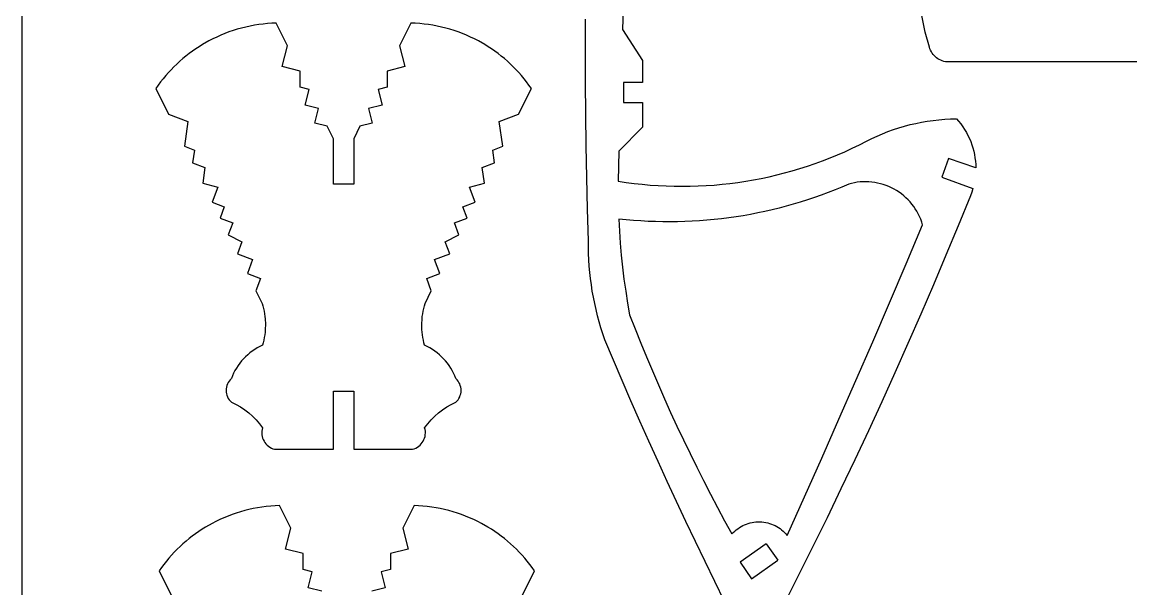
# Model space of a CAD drawing. Extents: x -322 to 322, y -250 to 250.
# Drawn here: x -322.5 to -149.4, y 1.4 to 89.7 of the extents above; entities that cross this region are included whole.
import ezdxf

# ---------------------------------------------------------------- set-up
doc = ezdxf.new("R2010")
doc.units = 0
doc.header["$MEASUREMENT"] = 0
doc.layers.get('0').update_dxf_attribs({"linetype": 'CONTINUOUS'})

msp = doc.modelspace()

# ---------------------------------------------------------------- linework, layer by layer
for p, q in [((-322.5, -249.5), (-322.5, 249.5)), ((-181.49, 88.2), (-183.92, 100.14)), ((-228.6, 93.36), (-228.78, 88.58)), ((-234.53, 85.28), (-234.52, 90.23)), ((-289.57, 88.43), (-290.22, 88.21)), ((-288.91, 88.63), (-289.57, 88.43)), ((-288.25, 88.82), (-288.91, 88.63)), ((-287.59, 88.98), (-288.25, 88.82)), ((-286.92, 89.13), (-287.59, 88.98)), ((-286.24, 89.26), (-286.92, 89.13)), ((-285.56, 89.36), (-286.24, 89.26)), ((-284.88, 89.45), (-285.56, 89.36)), ((-284.19, 89.52), (-284.88, 89.45)), ((-283.51, 89.57), (-284.19, 89.52)), ((-282.82, 89.59), (-283.51, 89.57)), ((-281.07, 86.06), (-282.82, 89.59)), ((-261.81, 89.59), (-263.56, 86.06)), ((-261.12, 89.57), (-261.81, 89.59)), ((-260.43, 89.52), (-261.12, 89.57)), ((-259.75, 89.45), (-260.43, 89.52)), ((-259.06, 89.36), (-259.75, 89.45)), ((-258.38, 89.26), (-259.06, 89.36)), ((-257.71, 89.13), (-258.38, 89.26)), ((-257.04, 88.98), (-257.71, 89.13)), ((-256.37, 88.82), (-257.04, 88.98)), ((-255.71, 88.63), (-256.37, 88.82)), ((-255.05, 88.43), (-255.71, 88.63)), ((-254.41, 88.21), (-255.05, 88.43)), ((-228.78, 88.58), (-225.66, 83.76)), ((-293.36, 86.81), (-294.35, 86.24)), ((-292.75, 87.12), (-293.36, 86.81)), ((-292.13, 87.42), (-292.75, 87.12)), ((-291.5, 87.7), (-292.13, 87.42)), ((-290.86, 87.96), (-291.5, 87.7)), ((-290.22, 88.21), (-290.86, 87.96)), ((-253.76, 87.96), (-254.41, 88.21)), ((-253.13, 87.7), (-253.76, 87.96)), ((-252.5, 87.42), (-253.13, 87.7)), ((-251.88, 87.12), (-252.5, 87.42)), ((-251.26, 86.81), (-251.88, 87.12)), ((-250.27, 86.24), (-251.26, 86.81)), ((-180.84, 85.84), (-181.49, 88.2)), ((-296.44, 84.83), (-296.93, 84.45)), ((-295.93, 85.21), (-296.44, 84.83)), ((-295.41, 85.56), (-295.93, 85.21)), ((-294.89, 85.91), (-295.41, 85.56)), ((-294.35, 86.24), (-294.89, 85.91)), ((-281.89, 82.82), (-281.07, 86.06)), ((-263.56, 86.06), (-262.73, 82.82)), ((-249.74, 85.91), (-250.27, 86.24)), ((-249.21, 85.56), (-249.74, 85.91)), ((-248.69, 85.21), (-249.21, 85.56)), ((-248.19, 84.83), (-248.69, 85.21)), ((-247.69, 84.45), (-248.19, 84.83)), ((-234.52, 80.34), (-234.53, 85.28)), ((-180.76, 85.59), (-180.84, 85.84)), ((-180.66, 85.35), (-180.76, 85.59)), ((-180.54, 85.12), (-180.66, 85.35)), ((-180.41, 84.91), (-180.54, 85.12)), ((-180.26, 84.71), (-180.41, 84.91)), ((-298.35, 83.21), (-298.81, 82.78)), ((-297.89, 83.64), (-298.35, 83.21)), ((-297.42, 84.05), (-297.89, 83.64)), ((-296.93, 84.45), (-297.42, 84.05)), ((-247.21, 84.05), (-247.69, 84.45)), ((-246.73, 83.64), (-247.21, 84.05)), ((-246.27, 83.21), (-246.73, 83.64)), ((-245.82, 82.78), (-246.27, 83.21)), ((-225.66, 83.76), (-225.66, 80.34)), ((-180.09, 84.52), (-180.26, 84.71)), ((-179.91, 84.34), (-180.09, 84.52)), ((-179.72, 84.18), (-179.91, 84.34)), ((-179.51, 84.04), (-179.72, 84.18)), ((-179.3, 83.91), (-179.51, 84.04)), ((-179.07, 83.8), (-179.3, 83.91)), ((-178.83, 83.71), (-179.07, 83.8)), ((-178.59, 83.63), (-178.83, 83.71)), ((-178.34, 83.58), (-178.59, 83.63)), ((-178.08, 83.55), (-178.34, 83.58)), ((-177.82, 83.54), (-178.08, 83.55)), ((-139.37, 83.54), (-177.82, 83.54)), ((-300.09, 81.4), (-300.49, 80.91)), ((-299.67, 81.87), (-300.09, 81.4)), ((-299.25, 82.33), (-299.67, 81.87)), ((-298.81, 82.78), (-299.25, 82.33)), ((-279.12, 82.11), (-281.89, 82.82)), ((-279.12, 79.61), (-279.12, 82.11)), ((-262.73, 82.82), (-265.51, 82.11)), ((-265.51, 82.11), (-265.51, 79.61)), ((-245.38, 82.33), (-245.82, 82.78)), ((-244.95, 81.87), (-245.38, 82.33)), ((-244.54, 81.4), (-244.95, 81.87)), ((-244.13, 80.91), (-244.54, 81.4)), ((-301.26, 79.92), (-301.62, 79.4)), ((-300.88, 80.42), (-301.26, 79.92)), ((-300.49, 80.91), (-300.88, 80.42)), ((-243.74, 80.42), (-244.13, 80.91)), ((-243.37, 79.92), (-243.74, 80.42)), ((-243, 79.4), (-243.37, 79.92)), ((-234.48, 75.4), (-234.52, 80.34)), ((-228.6, 80.34), (-228.6, 77.2)), ((-225.66, 80.34), (-228.6, 80.34)), ((-301.62, 79.4), (-299.64, 75.39)), ((-277.7, 79.25), (-279.12, 79.61)), ((-278.32, 76.79), (-277.7, 79.25)), ((-265.51, 79.61), (-266.93, 79.25)), ((-266.93, 79.25), (-266.3, 76.79)), ((-244.99, 75.39), (-243, 79.4)), ((-276.22, 76.26), (-278.32, 76.79)), ((-276.79, 74), (-276.22, 76.26)), ((-266.3, 76.79), (-268.41, 76.26)), ((-268.41, 76.26), (-267.83, 74)), ((-228.6, 77.2), (-225.66, 77.2)), ((-225.66, 77.2), (-225.66, 73.35)), ((-299.64, 75.39), (-296.63, 74.27)), ((-248, 74.27), (-244.99, 75.39)), ((-234.42, 70.45), (-234.48, 75.4)), ((-180.27, 74.43), (-179.37, 74.53)), ((-179.37, 74.53), (-178.46, 74.61)), ((-178.46, 74.61), (-177.55, 74.66)), ((-177.55, 74.66), (-176.63, 74.68)), ((-176.63, 74.68), (-176.28, 74.28)), ((-296.63, 74.27), (-297.16, 70.38)), ((-274.86, 73.51), (-276.79, 74)), ((-273.88, 71.53), (-274.86, 73.51)), ((-269.77, 73.51), (-270.74, 71.53)), ((-267.83, 74), (-269.77, 73.51)), ((-247.46, 70.38), (-248, 74.27)), ((-225.66, 73.35), (-229.32, 69.63)), ((-187.32, 72.67), (-186.46, 72.98)), ((-186.46, 72.98), (-185.6, 73.26)), ((-185.6, 73.26), (-184.73, 73.52)), ((-184.73, 73.52), (-183.85, 73.76)), ((-183.85, 73.76), (-182.96, 73.96)), ((-182.96, 73.96), (-182.07, 74.14)), ((-182.07, 74.14), (-181.17, 74.3)), ((-181.17, 74.3), (-180.27, 74.43)), ((-176.28, 74.28), (-175.95, 73.87)), ((-175.95, 73.87), (-175.64, 73.44)), ((-175.64, 73.44), (-175.35, 73)), ((-175.35, 73), (-175.08, 72.54)), ((-273.88, 64.48), (-273.88, 71.53)), ((-270.74, 71.53), (-270.74, 64.48)), ((-191.77, 70.61), (-190.65, 71.18)), ((-190.65, 71.18), (-189.83, 71.59)), ((-189.83, 71.59), (-189, 71.97)), ((-189, 71.97), (-188.17, 72.33)), ((-188.17, 72.33), (-187.32, 72.67)), ((-175.08, 72.54), (-174.83, 72.08)), ((-174.83, 72.08), (-174.61, 71.61)), ((-174.61, 71.61), (-174.4, 71.12)), ((-174.4, 71.12), (-174.22, 70.63)), ((-297.16, 70.38), (-295.61, 69.8)), ((-295.61, 69.8), (-295.88, 67.8)), ((-249.02, 69.8), (-247.46, 70.38)), ((-248.74, 67.8), (-249.02, 69.8)), ((-234.33, 65.51), (-234.42, 70.45)), ((-229.32, 69.63), (-229.42, 64.94)), ((-195.19, 69.05), (-194.04, 69.54)), ((-194.04, 69.54), (-192.9, 70.07)), ((-192.9, 70.07), (-191.77, 70.61)), ((-174.22, 70.63), (-174.06, 70.13)), ((-174.06, 70.13), (-173.93, 69.62)), ((-173.93, 69.62), (-173.82, 69.11)), ((-295.88, 67.8), (-293.97, 67.09)), ((-250.66, 67.09), (-248.74, 67.8)), ((-199.87, 67.29), (-198.69, 67.69)), ((-198.69, 67.69), (-197.52, 68.12)), ((-197.52, 68.12), (-196.35, 68.57)), ((-196.35, 68.57), (-195.19, 69.05)), ((-177.84, 68.5), (-178.89, 65.55)), ((-173.61, 67), (-177.84, 68.5)), ((-173.82, 69.11), (-173.73, 68.58)), ((-173.73, 68.58), (-173.66, 68.06)), ((-173.66, 68.06), (-173.62, 67.53)), ((-173.62, 67.53), (-173.61, 67)), ((-293.97, 67.09), (-294.31, 64.61)), ((-250.32, 64.61), (-250.66, 67.09)), ((-205.87, 65.64), (-204.66, 65.92)), ((-204.66, 65.92), (-203.45, 66.23)), ((-203.45, 66.23), (-202.25, 66.56)), ((-202.25, 66.56), (-201.06, 66.91)), ((-201.06, 66.91), (-199.87, 67.29)), ((-294.31, 64.61), (-291.97, 64.02)), ((-270.74, 64.48), (-273.88, 64.48)), ((-252.66, 64.02), (-250.32, 64.61)), ((-234.21, 60.56), (-234.33, 65.51)), ((-229.42, 64.94), (-228.18, 64.75)), ((-228.18, 64.75), (-226.93, 64.59)), ((-226.93, 64.59), (-225.68, 64.45)), ((-225.68, 64.45), (-224.44, 64.34)), ((-224.44, 64.34), (-223.19, 64.25)), ((-223.19, 64.25), (-221.94, 64.19)), ((-221.94, 64.19), (-220.69, 64.15)), ((-220.69, 64.15), (-219.44, 64.14)), ((-219.44, 64.14), (-218.2, 64.15)), ((-218.2, 64.15), (-216.95, 64.19)), ((-216.95, 64.19), (-215.71, 64.25)), ((-215.71, 64.25), (-214.47, 64.34)), ((-214.47, 64.34), (-213.23, 64.45)), ((-213.23, 64.45), (-211.99, 64.59)), ((-211.99, 64.59), (-210.76, 64.75)), ((-210.76, 64.75), (-209.53, 64.93)), ((-209.53, 64.93), (-208.31, 65.14)), ((-208.31, 65.14), (-207.09, 65.38)), ((-207.09, 65.38), (-205.87, 65.64)), ((-193.45, 64.48), (-194.51, 64.02)), ((-193, 64.6), (-193.45, 64.48)), ((-192.55, 64.69), (-193, 64.6)), ((-192.1, 64.77), (-192.55, 64.69)), ((-191.65, 64.82), (-192.1, 64.77)), ((-191.19, 64.85), (-191.65, 64.82)), ((-190.74, 64.85), (-191.19, 64.85)), ((-190.28, 64.84), (-190.74, 64.85)), ((-189.83, 64.8), (-190.28, 64.84)), ((-189.38, 64.74), (-189.83, 64.8)), ((-188.93, 64.65), (-189.38, 64.74)), ((-188.49, 64.55), (-188.93, 64.65)), ((-188.05, 64.42), (-188.49, 64.55)), ((-187.62, 64.28), (-188.05, 64.42)), ((-187.19, 64.11), (-187.62, 64.28)), ((-186.77, 63.91), (-187.19, 64.11)), ((-178.89, 65.55), (-174.04, 63.82)), ((-291.97, 64.02), (-292.85, 61.66)), ((-251.78, 61.66), (-252.66, 64.02)), ((-198.81, 62.38), (-199.9, 62.02)), ((-197.73, 62.77), (-198.81, 62.38)), ((-196.65, 63.17), (-197.73, 62.77)), ((-195.58, 63.59), (-196.65, 63.17)), ((-194.51, 64.02), (-195.58, 63.59)), ((-186.36, 63.7), (-186.77, 63.91)), ((-185.96, 63.47), (-186.36, 63.7)), ((-185.58, 63.22), (-185.96, 63.47)), ((-185.2, 62.95), (-185.58, 63.22)), ((-184.85, 62.66), (-185.2, 62.95)), ((-184.51, 62.36), (-184.85, 62.66)), ((-184.18, 62.04), (-184.51, 62.36)), ((-174.44, 62.63), (-176.34, 58)), ((-174.22, 63.22), (-174.44, 62.63)), ((-174.04, 63.82), (-174.22, 63.22)), ((-292.85, 61.66), (-290.94, 60.95)), ((-290.94, 60.95), (-291.61, 59.16)), ((-253.69, 60.95), (-251.78, 61.66)), ((-253.02, 59.16), (-253.69, 60.95)), ((-204.31, 60.74), (-205.42, 60.47)), ((-203.2, 61.03), (-204.31, 60.74)), ((-202.1, 61.34), (-203.2, 61.03)), ((-201, 61.67), (-202.1, 61.34)), ((-199.9, 62.02), (-201, 61.67)), ((-183.87, 61.71), (-184.18, 62.04)), ((-183.58, 61.36), (-183.87, 61.71)), ((-183.3, 61), (-183.58, 61.36)), ((-183.05, 60.62), (-183.3, 61)), ((-182.81, 60.24), (-183.05, 60.62)), ((-291.61, 59.16), (-289.62, 58.42)), ((-255, 58.42), (-253.02, 59.16)), ((-234.07, 55.62), (-234.21, 60.56)), ((-229.35, 59.04), (-229.25, 57.16)), ((-228.2, 58.92), (-229.35, 59.04)), ((-227.05, 58.82), (-228.2, 58.92)), ((-214.44, 58.95), (-215.58, 58.84)), ((-213.31, 59.07), (-214.44, 58.95)), ((-212.17, 59.22), (-213.31, 59.07)), ((-211.04, 59.38), (-212.17, 59.22)), ((-209.91, 59.56), (-211.04, 59.38)), ((-208.78, 59.76), (-209.91, 59.56)), ((-207.66, 59.98), (-208.78, 59.76)), ((-206.54, 60.21), (-207.66, 59.98)), ((-205.42, 60.47), (-206.54, 60.21)), ((-182.59, 59.84), (-182.81, 60.24)), ((-182.39, 59.43), (-182.59, 59.84)), ((-182.21, 59), (-182.39, 59.43)), ((-182.05, 58.57), (-182.21, 59)), ((-289.62, 58.42), (-290.32, 56.55)), ((-254.31, 56.55), (-255, 58.42)), ((-229.25, 57.16), (-229.12, 55.28)), ((-225.9, 58.74), (-227.05, 58.82)), ((-224.75, 58.67), (-225.9, 58.74)), ((-223.6, 58.63), (-224.75, 58.67)), ((-222.46, 58.6), (-223.6, 58.63)), ((-221.31, 58.59), (-222.46, 58.6)), ((-220.16, 58.61), (-221.31, 58.59)), ((-219.01, 58.64), (-220.16, 58.61)), ((-217.87, 58.69), (-219.01, 58.64)), ((-216.73, 58.76), (-217.87, 58.69)), ((-215.58, 58.84), (-216.73, 58.76)), ((-184.49, 52.05), (-181.91, 58.13)), ((-181.91, 58.13), (-182.05, 58.57)), ((-176.34, 58), (-178.26, 53.39)), ((-290.32, 56.55), (-288.18, 55.49)), ((-288.18, 55.49), (-288.87, 53.63)), ((-256.45, 55.49), (-254.31, 56.55)), ((-255.75, 53.63), (-256.45, 55.49)), ((-234.07, 54.64), (-234.07, 55.62)), ((-234.05, 53.65), (-234.07, 54.64)), ((-229.12, 55.28), (-228.96, 53.41)), ((-288.87, 53.63), (-286.52, 52.75)), ((-286.52, 52.75), (-287.34, 50.53)), ((-258.11, 52.75), (-255.75, 53.63)), ((-257.28, 50.53), (-258.11, 52.75)), ((-234.01, 52.67), (-234.05, 53.65)), ((-233.95, 51.69), (-234.01, 52.67)), ((-228.96, 53.41), (-228.77, 51.53)), ((-187.09, 45.98), (-184.49, 52.05)), ((-178.26, 53.39), (-180.2, 48.79)), ((-287.34, 50.53), (-285.29, 49.77)), ((-259.34, 49.77), (-257.28, 50.53)), ((-233.86, 50.72), (-233.95, 51.69)), ((-233.75, 49.74), (-233.86, 50.72)), ((-228.77, 51.53), (-228.54, 49.66)), ((-285.29, 49.77), (-286.01, 47.84)), ((-258.62, 47.84), (-259.34, 49.77)), ((-233.62, 48.77), (-233.75, 49.74)), ((-233.48, 47.8), (-233.62, 48.77)), ((-228.54, 49.66), (-228.27, 47.8)), ((-180.2, 48.79), (-182.18, 44.2)), ((-286.01, 47.84), (-285.04, 45.88)), ((-259.58, 45.88), (-258.62, 47.84)), ((-233.3, 46.83), (-233.48, 47.8)), ((-233.11, 45.87), (-233.3, 46.83)), ((-228.27, 47.8), (-227.98, 45.94)), ((-285.04, 45.88), (-284.92, 45.48)), ((-284.92, 45.48), (-284.82, 45.08)), ((-284.82, 45.08), (-284.73, 44.68)), ((-259.89, 44.68), (-259.8, 45.08)), ((-259.8, 45.08), (-259.7, 45.48)), ((-259.7, 45.48), (-259.58, 45.88)), ((-232.9, 44.92), (-233.11, 45.87)), ((-227.98, 45.94), (-227.65, 44.09)), ((-189.7, 39.91), (-187.09, 45.98)), ((-284.73, 44.68), (-284.66, 44.27)), ((-284.66, 44.27), (-284.61, 43.86)), ((-284.61, 43.86), (-284.56, 43.45)), ((-284.56, 43.45), (-284.52, 42.62)), ((-260.1, 42.62), (-260.06, 43.45)), ((-260.06, 43.45), (-260.02, 43.86)), ((-260.02, 43.86), (-259.96, 44.27)), ((-259.96, 44.27), (-259.89, 44.68)), ((-232.67, 43.96), (-232.9, 44.92)), ((-232.41, 43.01), (-232.67, 43.96)), ((-227.65, 44.09), (-226.79, 41.89)), ((-182.18, 44.2), (-184.19, 39.63)), ((-284.55, 41.8), (-284.58, 41.39)), ((-284.52, 42.62), (-284.55, 41.8)), ((-260.08, 41.8), (-260.1, 42.62)), ((-260.05, 41.39), (-260.08, 41.8)), ((-232.14, 42.07), (-232.41, 43.01)), ((-231.84, 41.13), (-232.14, 42.07)), ((-226.79, 41.89), (-225.91, 39.7)), ((-284.77, 40.16), (-284.86, 39.75)), ((-284.69, 40.57), (-284.77, 40.16)), ((-284.63, 40.97), (-284.69, 40.57)), ((-284.58, 41.39), (-284.63, 40.97)), ((-260, 40.97), (-260.05, 41.39)), ((-259.94, 40.57), (-260, 40.97)), ((-259.86, 40.16), (-259.94, 40.57)), ((-259.76, 39.75), (-259.86, 40.16)), ((-231.52, 40.2), (-231.84, 41.13)), ((-230.18, 37.02), (-231.52, 40.2)), ((-192.34, 33.85), (-189.7, 39.91)), ((-286.93, 38.17), (-287.28, 37.88)), ((-286.57, 38.44), (-286.93, 38.17)), ((-286.19, 38.7), (-286.57, 38.44)), ((-285.79, 38.94), (-286.19, 38.7)), ((-285.39, 39.15), (-285.79, 38.94)), ((-284.97, 39.35), (-285.39, 39.15)), ((-284.86, 39.75), (-284.97, 39.35)), ((-259.66, 39.35), (-259.76, 39.75)), ((-259.24, 39.15), (-259.66, 39.35)), ((-258.83, 38.94), (-259.24, 39.15)), ((-258.44, 38.7), (-258.83, 38.94)), ((-258.06, 38.44), (-258.44, 38.7)), ((-257.69, 38.17), (-258.06, 38.44)), ((-257.34, 37.88), (-257.69, 38.17)), ((-225.91, 39.7), (-225.02, 37.52)), ((-184.19, 39.63), (-186.22, 35.06)), ((-288.52, 36.55), (-288.79, 36.18)), ((-288.24, 36.91), (-288.52, 36.55)), ((-287.94, 37.25), (-288.24, 36.91)), ((-287.62, 37.57), (-287.94, 37.25)), ((-287.28, 37.88), (-287.62, 37.57)), ((-257.01, 37.57), (-257.34, 37.88)), ((-256.69, 37.25), (-257.01, 37.57)), ((-256.39, 36.91), (-256.69, 37.25)), ((-256.1, 36.55), (-256.39, 36.91)), ((-255.83, 36.18), (-256.1, 36.55)), ((-228.82, 33.85), (-230.18, 37.02)), ((-225.02, 37.52), (-224.1, 35.34)), ((-289.48, 34.99), (-289.67, 34.57)), ((-289.27, 35.4), (-289.48, 34.99)), ((-289.04, 35.8), (-289.27, 35.4)), ((-288.79, 36.18), (-289.04, 35.8)), ((-255.59, 35.8), (-255.83, 36.18)), ((-255.36, 35.4), (-255.59, 35.8)), ((-255.15, 34.99), (-255.36, 35.4)), ((-254.96, 34.57), (-255.15, 34.99)), ((-224.1, 35.34), (-223.17, 33.18)), ((-186.22, 35.06), (-188.29, 30.52)), ((-290.53, 33.07), (-290.6, 32.82)), ((-290.44, 33.31), (-290.53, 33.07)), ((-290.32, 33.54), (-290.44, 33.31)), ((-290.18, 33.76), (-290.32, 33.54)), ((-290.02, 33.96), (-290.18, 33.76)), ((-289.83, 34.14), (-290.02, 33.96)), ((-289.67, 34.57), (-289.83, 34.14)), ((-254.79, 34.14), (-254.96, 34.57)), ((-254.6, 33.96), (-254.79, 34.14)), ((-254.44, 33.76), (-254.6, 33.96)), ((-254.3, 33.54), (-254.44, 33.76)), ((-254.18, 33.31), (-254.3, 33.54)), ((-254.09, 33.07), (-254.18, 33.31)), ((-254.02, 32.82), (-254.09, 33.07)), ((-227.44, 30.68), (-228.82, 33.85)), ((-223.17, 33.18), (-222.22, 31.02)), ((-194.99, 27.8), (-192.34, 33.85)), ((-290.64, 32.57), (-290.65, 32.31)), ((-290.65, 32.31), (-290.64, 32.05)), ((-290.6, 32.82), (-290.64, 32.57)), ((-290.64, 32.05), (-290.6, 31.79)), ((-290.6, 31.79), (-290.53, 31.54)), ((-290.53, 31.54), (-290.44, 31.3)), ((-290.44, 31.3), (-290.32, 31.07)), ((-273.88, 23.13), (-273.88, 32.19)), ((-273.88, 32.19), (-270.74, 32.19)), ((-270.74, 32.19), (-270.74, 23.13)), ((-254.3, 31.07), (-254.18, 31.3)), ((-254.18, 31.3), (-254.09, 31.54)), ((-254.09, 31.54), (-254.02, 31.79)), ((-253.98, 32.57), (-254.02, 32.82)), ((-254.02, 31.79), (-253.98, 32.05)), ((-253.97, 32.31), (-253.98, 32.57)), ((-253.98, 32.05), (-253.97, 32.31)), ((-290.32, 31.07), (-290.18, 30.86)), ((-290.18, 30.86), (-290.02, 30.66)), ((-290.02, 30.66), (-289.83, 30.47)), ((-289.83, 30.47), (-289.11, 30.12)), ((-289.11, 30.12), (-288.42, 29.73)), ((-288.42, 29.73), (-287.76, 29.28)), ((-256.87, 29.28), (-256.2, 29.73)), ((-256.2, 29.73), (-255.51, 30.12)), ((-255.51, 30.12), (-254.79, 30.47)), ((-254.79, 30.47), (-254.6, 30.66)), ((-254.6, 30.66), (-254.44, 30.86)), ((-254.44, 30.86), (-254.3, 31.07)), ((-226.05, 27.53), (-227.44, 30.68)), ((-222.22, 31.02), (-221.25, 28.87)), ((-188.29, 30.52), (-190.38, 25.98)), ((-287.76, 29.28), (-287.13, 28.8)), ((-287.13, 28.8), (-286.53, 28.27)), ((-286.53, 28.27), (-285.97, 27.7)), ((-285.97, 27.7), (-285.45, 27.1)), ((-259.18, 27.1), (-258.65, 27.7)), ((-258.65, 27.7), (-258.09, 28.27)), ((-258.09, 28.27), (-257.5, 28.8)), ((-257.5, 28.8), (-256.87, 29.28)), ((-221.25, 28.87), (-220.26, 26.73)), ((-197.66, 21.76), (-194.99, 27.8)), ((-285.45, 27.1), (-284.97, 26.46)), ((-285.03, 26.2), (-285.07, 25.93)), ((-284.97, 26.46), (-285.03, 26.2)), ((-259.66, 26.46), (-259.18, 27.1)), ((-259.59, 26.2), (-259.66, 26.46)), ((-259.55, 25.93), (-259.59, 26.2)), ((-224.64, 24.37), (-226.05, 27.53)), ((-220.26, 26.73), (-219.25, 24.6)), ((-190.38, 25.98), (-192.5, 21.46)), ((-285.07, 25.93), (-285.08, 25.67)), ((-285.08, 25.67), (-285.07, 25.4)), ((-285.07, 25.4), (-285.02, 25.14)), ((-285.02, 25.14), (-284.96, 24.88)), ((-284.96, 24.88), (-284.86, 24.63)), ((-284.86, 24.63), (-284.74, 24.39)), ((-284.74, 24.39), (-284.6, 24.16)), ((-260.03, 24.16), (-259.88, 24.39)), ((-259.88, 24.39), (-259.76, 24.63)), ((-259.76, 24.63), (-259.67, 24.88)), ((-259.67, 24.88), (-259.6, 25.14)), ((-259.6, 25.14), (-259.56, 25.4)), ((-259.56, 25.4), (-259.54, 25.67)), ((-259.54, 25.67), (-259.55, 25.93)), ((-223.22, 21.23), (-224.64, 24.37)), ((-219.25, 24.6), (-218.22, 22.47)), ((-284.6, 24.16), (-284.43, 23.95)), ((-284.43, 23.95), (-284.25, 23.76)), ((-284.25, 23.76), (-284.04, 23.59)), ((-284.04, 23.59), (-283.83, 23.44)), ((-283.83, 23.44), (-283.59, 23.31)), ((-283.59, 23.31), (-283.35, 23.21)), ((-283.35, 23.21), (-283.09, 23.13)), ((-283.09, 23.13), (-273.88, 23.13)), ((-270.74, 23.13), (-261.53, 23.13)), ((-261.53, 23.13), (-261.28, 23.21)), ((-261.28, 23.21), (-261.03, 23.31)), ((-261.03, 23.31), (-260.8, 23.44)), ((-260.8, 23.44), (-260.58, 23.59)), ((-260.58, 23.59), (-260.38, 23.76)), ((-260.38, 23.76), (-260.19, 23.95)), ((-260.19, 23.95), (-260.03, 24.16)), ((-221.78, 18.09), (-223.22, 21.23)), ((-218.22, 22.47), (-217.18, 20.36)), ((-200.34, 15.73), (-197.66, 21.76)), ((-192.5, 21.46), (-194.65, 16.95)), ((-217.18, 20.36), (-216.12, 18.25)), ((-220.33, 14.96), (-221.78, 18.09)), ((-216.12, 18.25), (-215.04, 16.15)), ((-215.04, 16.15), (-213.94, 14.07)), ((-203.04, 9.7), (-200.34, 15.73)), ((-194.65, 16.95), (-196.83, 12.45)), ((-286.42, 13.88), (-287.09, 13.73)), ((-285.74, 14.01), (-286.42, 13.88)), ((-285.06, 14.11), (-285.74, 14.01)), ((-284.38, 14.2), (-285.06, 14.11)), ((-283.69, 14.27), (-284.38, 14.2)), ((-283.01, 14.32), (-283.69, 14.27)), ((-282.32, 14.34), (-283.01, 14.32)), ((-280.57, 10.81), (-282.32, 14.34)), ((-261.31, 14.34), (-263.06, 10.81)), ((-260.62, 14.32), (-261.31, 14.34)), ((-259.93, 14.27), (-260.62, 14.32)), ((-259.25, 14.2), (-259.93, 14.27)), ((-258.56, 14.11), (-259.25, 14.2)), ((-257.88, 14.01), (-258.56, 14.11)), ((-257.21, 13.88), (-257.88, 14.01)), ((-256.54, 13.73), (-257.21, 13.88)), ((-218.86, 11.84), (-220.33, 14.96)), ((-213.94, 14.07), (-212.82, 11.99)), ((-291.63, 12.17), (-292.25, 11.87)), ((-291, 12.45), (-291.63, 12.17)), ((-290.36, 12.71), (-291, 12.45)), ((-289.72, 12.96), (-290.36, 12.71)), ((-289.07, 13.18), (-289.72, 12.96)), ((-288.41, 13.38), (-289.07, 13.18)), ((-287.75, 13.57), (-288.41, 13.38)), ((-287.09, 13.73), (-287.75, 13.57)), ((-255.87, 13.57), (-256.54, 13.73)), ((-255.21, 13.38), (-255.87, 13.57)), ((-254.55, 13.18), (-255.21, 13.38)), ((-253.91, 12.96), (-254.55, 13.18)), ((-253.26, 12.71), (-253.91, 12.96)), ((-252.63, 12.45), (-253.26, 12.71)), ((-252, 12.17), (-252.63, 12.45)), ((-251.38, 11.87), (-252, 12.17)), ((-196.83, 12.45), (-199.03, 7.97)), ((-294.39, 10.66), (-294.91, 10.31)), ((-293.85, 10.99), (-294.39, 10.66)), ((-292.86, 11.56), (-293.85, 10.99)), ((-292.25, 11.87), (-292.86, 11.56)), ((-281.39, 7.57), (-280.57, 10.81)), ((-263.06, 10.81), (-262.23, 7.57)), ((-250.76, 11.56), (-251.38, 11.87)), ((-249.77, 10.99), (-250.76, 11.56)), ((-249.24, 10.66), (-249.77, 10.99)), ((-248.71, 10.31), (-249.24, 10.66)), ((-217.37, 8.72), (-218.86, 11.84)), ((-212.82, 11.99), (-211.69, 9.92)), ((-211.25, 10.36), (-211.01, 10.56)), ((-211.01, 10.56), (-210.77, 10.74)), ((-210.77, 10.74), (-210.52, 10.92)), ((-210.52, 10.92), (-210.25, 11.07)), ((-210.25, 11.07), (-209.99, 11.22)), ((-209.99, 11.22), (-209.71, 11.34)), ((-209.71, 11.34), (-209.43, 11.46)), ((-209.43, 11.46), (-209.14, 11.56)), ((-209.14, 11.56), (-208.84, 11.64)), ((-208.84, 11.64), (-208.54, 11.7)), ((-208.54, 11.7), (-208.24, 11.75)), ((-208.24, 11.75), (-207.93, 11.79)), ((-207.93, 11.79), (-207.63, 11.81)), ((-207.63, 11.81), (-207.31, 11.81)), ((-207.31, 11.81), (-207, 11.79)), ((-207, 11.79), (-206.7, 11.76)), ((-206.7, 11.76), (-206.39, 11.71)), ((-206.39, 11.71), (-206.09, 11.64)), ((-206.09, 11.64), (-205.8, 11.56)), ((-205.8, 11.56), (-205.51, 11.46)), ((-205.51, 11.46), (-205.22, 11.35)), ((-205.22, 11.35), (-204.95, 11.22)), ((-204.95, 11.22), (-204.68, 11.08)), ((-204.68, 11.08), (-204.42, 10.92)), ((-204.42, 10.92), (-204.16, 10.75)), ((-204.16, 10.75), (-203.92, 10.57)), ((-203.92, 10.57), (-203.68, 10.37)), ((-296.92, 8.8), (-297.39, 8.39)), ((-296.43, 9.2), (-296.92, 8.8)), ((-295.94, 9.58), (-296.43, 9.2)), ((-295.43, 9.96), (-295.94, 9.58)), ((-294.91, 10.31), (-295.43, 9.96)), ((-248.19, 9.96), (-248.71, 10.31)), ((-247.69, 9.58), (-248.19, 9.96)), ((-247.19, 9.2), (-247.69, 9.58)), ((-246.71, 8.8), (-247.19, 9.2)), ((-246.23, 8.39), (-246.71, 8.8)), ((-215.87, 5.61), (-217.37, 8.72)), ((-211.69, 9.92), (-211.47, 10.15)), ((-211.47, 10.15), (-211.25, 10.36)), ((-203.68, 10.37), (-203.46, 10.16)), ((-203.46, 10.16), (-203.25, 9.94)), ((-203.25, 9.94), (-203.04, 9.7)), ((-298.75, 7.08), (-299.17, 6.62)), ((-298.31, 7.53), (-298.75, 7.08)), ((-297.85, 7.96), (-298.31, 7.53)), ((-297.39, 8.39), (-297.85, 7.96)), ((-278.62, 6.86), (-281.39, 7.57)), ((-262.23, 7.57), (-265.01, 6.86)), ((-245.77, 7.96), (-246.23, 8.39)), ((-245.32, 7.53), (-245.77, 7.96)), ((-244.88, 7.08), (-245.32, 7.53)), ((-244.45, 6.62), (-244.88, 7.08)), ((-206.32, 8.37), (-210.41, 5.5)), ((-206.32, 8.37), (-204.51, 5.81)), ((-199.03, 7.97), (-201.27, 3.5)), ((-299.99, 5.66), (-300.38, 5.17)), ((-299.59, 6.15), (-299.99, 5.66)), ((-299.17, 6.62), (-299.59, 6.15)), ((-278.62, 4.36), (-278.62, 6.86)), ((-265.01, 6.86), (-265.01, 4.36)), ((-244.04, 6.15), (-244.45, 6.62)), ((-243.63, 5.66), (-244.04, 6.15)), ((-243.24, 5.17), (-243.63, 5.66)), ((-214.36, 2.51), (-215.87, 5.61)), ((-210.41, 5.5), (-208.6, 2.94)), ((-208.6, 2.94), (-204.51, 5.81)), ((-300.76, 4.67), (-301.12, 4.15)), ((-301.12, 4.15), (-299.14, 0.14)), ((-300.38, 5.17), (-300.76, 4.67)), ((-277.2, 4), (-278.62, 4.36)), ((-277.82, 1.54), (-277.2, 4)), ((-265.01, 4.36), (-266.43, 4)), ((-266.43, 4), (-265.8, 1.54)), ((-244.49, 0.14), (-242.5, 4.15)), ((-242.87, 4.67), (-243.24, 5.17)), ((-242.5, 4.15), (-242.87, 4.67)), ((-201.27, 3.5), (-203.53, -0.96)), ((-212.83, -0.59), (-214.36, 2.51)), ((-275.72, 1.01), (-277.82, 1.54)), ((-265.8, 1.54), (-267.91, 1.01))]:
    msp.add_line(p, q)

doc.saveas('drawing.dxf')
